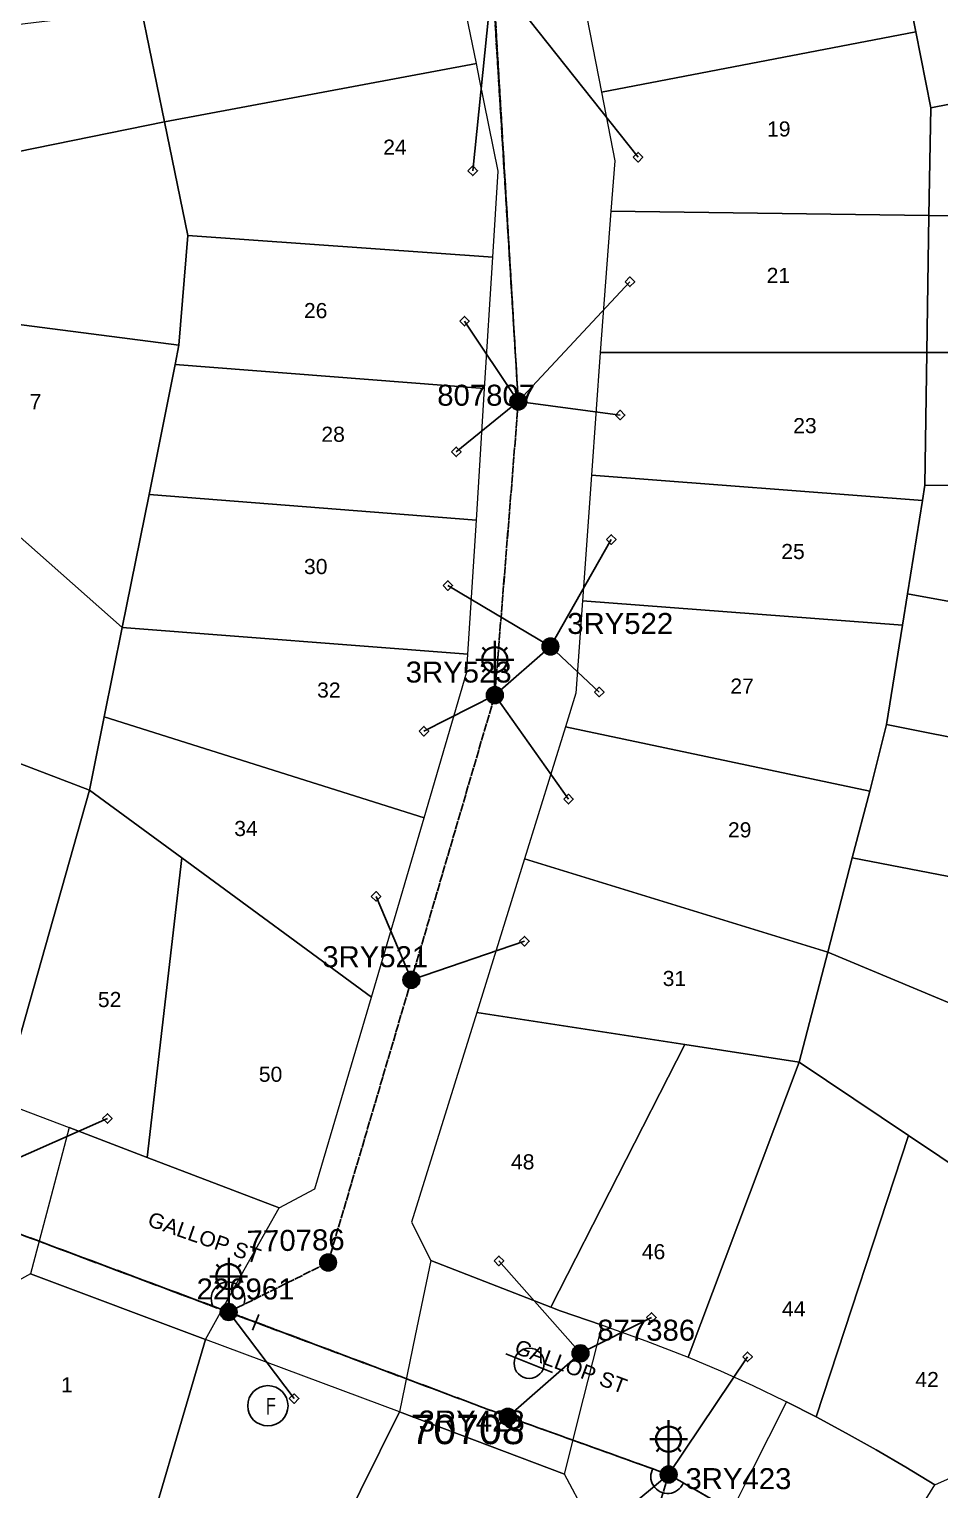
# Model space of a CAD drawing. Header units: metres. Extents: x 301080 to 303013, y 6182698 to 6183880.
# Drawn here: x 301945.2 to 302053.6, y 6182965.7 to 6183139.7 of the extents above; entities that cross this region are included whole.
import ezdxf
from ezdxf.enums import TextEntityAlignment as Align

# ---------------------------------------------------------------- set-up
doc = ezdxf.new("R2010")
doc.units = ezdxf.units.M
doc.linetypes.add('Cable Exist OH', pattern=[1, 1, 0])
doc.layers.get('0').update_dxf_attribs({"color": 6})
doc.layers.add('Cadastre Land Parcels_SP_EXT', color=9, linetype='Continuous', lineweight=5)
doc.layers.add('Cadastre Roads_SP_EXT', color=9, linetype='Continuous', lineweight=5)
for name, color, linetype in [('Equip_SP_HV_EXT', 7, 'Continuous'), ('Equip_SP_SL_EXT', 7, 'Continuous'), ('Mains_HV_EXT', 7, 'Continuous'), ('Mains_LV_EXT', 7, 'Continuous'), ('Mains_SL_EXT', 7, 'Continuous'), ('Services_SP_EXT', 7, 'Continuous'), ('SupportsOH_SP_TR_HV_LV_SL_EXT', 7, 'Continuous')]:
    doc.layers.add(name, color=color, linetype=linetype)
doc.styles.add('HVSW_LABEL', font='arial.ttf')
doc.styles.add('iecARIAL', font='arial.ttf', dxfattribs={"height": 2})
doc.styles.add('iecISOCP', font='isocp.shx')
doc.styles.add('POLE_LABEL', font='arial.ttf')
doc.styles.get("Standard").update_dxf_attribs({"font": 'arial.ttf'})

# ---------------------------------------------------------------- blocks, each defined once
blk = doc.blocks.new('SL_LANTERN_EXT')
at = {"lineweight": 40}
for p, q in [((-1.46, 5.68), (-1.06, 5.28)), ((0, 1.97), (0, 6.47)), ((1.46, 5.68), (1.06, 5.28)), ((-2.25, 4.22), (2.25, 4.22)), ((-1.46, 2.76), (-1.06, 3.16)), ((0, 0), (0, 2.72)), ((1.46, 2.76), (1.06, 3.16))]:
    blk.add_line(p, q, dxfattribs=at)
blk.add_circle((0, 4.22), 1.5, dxfattribs=at)
at = {"style": 'iecARIAL', "flags": 8}
blk.add_attdef('ASSET_NUM', (1.5, 1.5), '', height=2.5, dxfattribs=at)
for tag, p, height, flags in [('OPERATING_VOLTAGE', (0.98, -1.65), 0.2, 9), ('ORIENTATION', (0.98, -1.85), 0.2, 9), ('CONSTRUCTED_VOLTAGE', (0.98, -0.65), 0.2, 9), ('CONTROL_TYPE', (0.98, -0.85), 0.2, 9), ('LANTERN_PURPOSE', (0.98, -1.05), 0.2, 9), ('LANTERN_TYPE', (0.98, -1.25), 0.2, 9), ('NO_PHASES', (0.98, -1.45), 0.2, 9), ('LNUMBER', (2.18, -3.25), 2.5, 8), ('OWNED_BY', (0.98, -2.05), 0.2, 9), ('STATE', (0.98, -2.25), 0.2, 9), ('USAGE', (0.98, -2.45), 0.2, 9), ('CEXIST', (0.98, -2.65), 0.2, 9), ('CNEW', (0.98, -2.85), 0.2, 9), ('CNUMBER', (0.98, -3.05), 0.2, 9), ('CREMOVE', (0.98, -3.25), 0.2, 9), ('CREPLACE', (0.98, -3.45), 0.2, 9), ('LKINGHEIGHT', (0.98, -3.65), 0.2, 9), ('LBRACKET', (0.98, -3.85), 0.2, 9), ('LBRACKETVOCAB', (0.98, -4.05), 0.2, 9), ('LCATEGORY', (0.98, -4.25), 0.2, 9), ('LCHARGE1', (0.98, -4.45), 0.2, 9), ('LCHARGE1PERCENT', (0.98, -4.65), 0.2, 9), ('LCHARGE2', (0.98, -4.85), 0.2, 9), ('LCHARGE2PERCENT', (0.98, -5.05), 0.2, 9), ('LCHARGE3', (0.98, -5.25), 0.2, 9), ('LCHARGE3PERCENT', (0.98, -5.45), 0.2, 9), ('LEXIST', (0.98, -5.65), 0.2, 9), ('LLAMP', (0.98, -5.85), 0.2, 9), ('LLAMPVOCAB', (0.98, -6.05), 0.2, 9), ('LMAST', (0.98, -6.25), 0.2, 9), ('LMASTVOCAB', (0.98, -6.45), 0.2, 9), ('LNEW', (0.98, -6.65), 0.2, 9), ('LANTNUMBER', (0.98, -6.85), 0.2, 9), ('LOUTREACH', (0.98, -7.25), 0.2, 9), ('LOUTREACHVOCAB', (0.98, -7.45), 0.2, 9), ('LRATECODE', (0.98, -7.65), 0.2, 9), ('LREMOVE', (0.98, -7.85), 0.2, 9), ('LREPLACE', (0.98, -8.05), 0.2, 9), ('LTYPE', (0.98, -8.25), 0.2, 9), ('LTYPEVOCAB', (0.98, -8.45), 0.2, 9), ('LEGEND', (0.98, -8.65), 0.2, 9), ('LOCATION', (0.98, -8.85), 0.2, 9), ('STREETNAME', (0.98, -9.25), 0.2, 9), ('SUBURB', (0.98, -9.45), 0.2, 1), ('NOTES', (0.98, -9.05), 0.2, 9)]:
    blk.add_attdef(tag, p, '', height=height, dxfattribs=dict(flags=flags))
blk = doc.blocks.new('CCP_EXT')
at = {"flags": 9}
for tag, p in [('STATE', (0, -1.8)), ('LIFE_SUPPORT', (0, -1.6)), ('NOTES', (0, -2))]:
    blk.add_attdef(tag, text='', height=0.2, dxfattribs=at).set_placement(p, align=Align.MIDDLE_LEFT)
blk.add_wipeout([(0, 0.57), (0.57, 0), (0, -0.57), (-0.57, 0)])
blk.add_lwpolyline([(-0.57, 0), (0, 0.57), (0.57, 0), (0, -0.57), (-0.57, 0)])
at = {"flags": 1}
blk.add_attdef('Z', (0, 0), '', height=0.2, dxfattribs=at)
at = {"flags": 9}
for tag, p in [('CCP_TYPE', (0, 0)), ('CONSTRUCTED_VOLTAGE', (0, -0.2)), ('OPERATING_VOLTAGE', (0, -0.6)), ('ORIENTATION', (0, -0.8)), ('OWNED_BY', (0, -1)), ('NO_PHASES', (0, -0.4)), ('USAGE', (0, -1.2)), ('LEGEND', (0, -1.4))]:
    blk.add_attdef(tag, text='', height=0.2, dxfattribs=at).set_placement(p, align=Align.MIDDLE_LEFT)
blk = doc.blocks.new('POLE_EXT')
blk.add_hatch(color=256).paths.add_polyline_path([(-1, 0, 1), (1, 0, 1)])
blk.add_lwpolyline([(-1, 0, 1), (1, 0, 1)], format="xyb", close=True)
for tag, height, flags, p in [('pNumber', 2.5, 8, (-17.84, 2.07)), ('OWNED_BY', 0.2, 9, (1.35, -0.4)), ('SPECIAL_USE', 0.2, 9, (1.35, -0.8)), ('STATE', 0.2, 9, (1.35, -1)), ('cLV', 0.2, 9, (1.35, -1.4)), ('hDepth', 0.2, 9, (1.35, -1.6)), ('hDia', 0.2, 9, (1.35, -1.8)), ('PARENT', 0.2, 9, (1.35, -0.6)), ('USAGE', 0.2, 9, (1.35, -1.2)), ('cHV', 0.2, 9, (1.35, -2)), ('cLinedev', 0.2, 9, (1.35, -3.4)), ('LBRACKET', 0.2, 9, (1.35, -2.2)), ('LExisting', 0.2, 9, (1.35, -2.4)), ('LANTNUMBER', 0.2, 9, (1.35, -2.6)), ('LOther', 0.2, 9, (1.35, -2.8)), ('LRemove', 0.2, 9, (1.35, -3)), ('LEGEND', 0.2, 9, (1.35, -3.2)), ('pExisting', 0.2, 9, (1.35, -3.8)), ('pFooting', 0.2, 9, (1.35, -4.4)), ('pNew', 0.2, 9, (1.35, -4.6)), ('pRelocate', 0.2, 9, (1.35, -5)), ('pRemove', 0.2, 9, (1.35, -5.2)), ('LOCATION', 0.2, 9, (1.35, -3.6)), ('PFNUMBER', 0.2, 9, (1.35, -4)), ('NEWPFNUMBER', 0.2, 9, (1.35, -4.2)), ('pReplace', 0.2, 9, (1.35, -5.4)), ('pStay', 0.2, 9, (1.35, -5.6)), ('pType', 0.2, 9, (1.35, -5.8)), ('cspan', 0.2, 9, (1.35, -6)), ('STREETNAME', 0.2, 9, (1.35, -6.2)), ('SUBURB', 0.2, 9, (1.35, -6.4)), ('OPERATED_BY', 0.2, 9, (1.36, -7.01)), ('NOTES', 0.2, 9, (1.35, -6.6)), ('MAINTAINED_BY', 0.2, 9, (1.36, -6.81))]:
    blk.add_attdef(tag, text='', height=height, dxfattribs=dict(flags=flags)).set_placement(p, align=Align.MIDDLE_LEFT)
at = {"style": 'POLE_LABEL'}
for tag, height, flags, p in [('ASSET_NUM', 2.5, 8, (2, 2)), ('STRUCTURE_PLANT_NUMBER', 0.2, 9, (1.35, 0.03)), ('STREET_CODE', 0.2, 9, (1.35, -0.2))]:
    blk.add_attdef(tag, text='', height=height, dxfattribs=dict(at, flags=flags)).set_placement(p, align=Align.MIDDLE_LEFT)
at = {"flags": 1}
blk.add_attdef('Z', (1.35, -7.33), '', height=0.2, dxfattribs=at)
blk = doc.blocks.new('HV_ABS_CLOSED_EXT')
blk.add_line((-3, 6.87), (3, 6.87))
blk.add_circle((0, 6.87), 1.8)
at = {"style": 'HVSW_LABEL'}
for tag, height, flags, p in [('ASSET_NUM', 3.5, 8, (2, 2)), ('STREET_CODE', 0.2, 9, (0, -0.2))]:
    blk.add_attdef(tag, text='', height=height, dxfattribs=dict(at, flags=flags)).set_placement(p, align=Align.MIDDLE_LEFT)
at = {"flags": 1}
blk.add_attdef('Z', (0, 0), '', height=0.2, dxfattribs=at)
at = {"flags": 9}
for tag, p in [('ACTUAL_STATUS', (0, -0.4)), ('CONSTRUCTED_VOLTAGE', (0, -0.6)), ('OPERATING_VOLTAGE', (0, -1)), ('ORIENTATION', (0, -1.2)), ('OWNED_BY', (0, -1.4)), ('STATE', (0, -1.6)), ('SWITCH_TYPE', (0, -1.8)), ('NO_PHASES', (0, -0.8)), ('STREETNAME', (0, -2.6)), ('SUBURB', (0, -2.8)), ('USAGE', (0, -2)), ('LEGEND', (0, -2.2)), ('LOCATION', (0, -2.4)), ('NOTES', (0, -3))]:
    blk.add_attdef(tag, text='', height=0.2, dxfattribs=at).set_placement(p, align=Align.MIDDLE_LEFT)
blk = doc.blocks.new('End Shackle_EXT')
at = {"flags": 9}
for tag, p in [('USAGE', (0, -1.4)), ('NOTES', (0, -1.6))]:
    blk.add_attdef(tag, text='', height=0.2, dxfattribs=at).set_placement(p, align=Align.MIDDLE_LEFT)
blk.add_wipeout([(0, 0.25), (1.81, 0.25), (1.82, -0.25), (0, -0.25)])
blk.add_line((1.81, -1), (1.81, 1))
at = {"flags": 1}
blk.add_attdef('Z', (0, 0), '', height=0.2, dxfattribs=at)
at = {"flags": 9}
for tag, p in [('CONNECTOR_TYPE', (0, 0)), ('CONSTRUCTED_VOLTAGE', (0, -0.2)), ('OPERATING_VOLTAGE', (0, -0.6)), ('ORIENTATION', (0, -0.8)), ('OWNED_BY', (0, -1)), ('STATE', (0, -1.2)), ('NO_PHASES', (0, -0.4))]:
    blk.add_attdef(tag, text='', height=0.2, dxfattribs=at).set_placement(p, align=Align.MIDDLE_LEFT)
blk = doc.blocks.new('FAULT_INDICATOR_MANUAL_EXT')
blk.add_circle((0, 0), 2.4)
at = {"insert": (-0.28, 0.92), "char_height": 2, "width": 1.2998, "attachment_point": 1, "style": 'iecISOCP'}
blk.add_mtext('F', dxfattribs=at)
for tag, height, flags, p in [('ASSET_NUM', 2.5, 8, (2, 2)), ('STREET_CODE', 0.2, 9, (1.5, 0)), ('CONSTRUCTED_VOLTAGE', 0.2, 9, (1.5, -0.2)), ('OPERATING_VOLTAGE', 0.2, 9, (1.5, -0.8)), ('ORIENTATION', 0.2, 9, (1.5, -1)), ('OWNED_BY', 0.2, 9, (1.5, -1.2)), ('STATE', 0.2, 9, (1.5, -1.4)), ('FLITE_NUMBER', 0.2, 9, (1.5, -0.4)), ('USAGE', 0.2, 9, (1.5, -1.6)), ('LEGEND', 0.2, 9, (1.5, -1.8)), ('INDICATOR_TYPE', 0.2, 9, (1.5, -0.6)), ('STREETNAME', 0.2, 9, (1.5, -2.2)), ('SUBURB', 0.2, 9, (1.5, -2.4)), ('Z', 0.2, 1, (1.5, -2.8)), ('LOCATION', 0.2, 9, (1.5, -2)), ('NOTES', 0.2, 9, (1.5, -2.6))]:
    blk.add_attdef(tag, text='', height=height, dxfattribs=dict(flags=flags)).set_placement(p, align=Align.MIDDLE_LEFT)

msp = doc.modelspace()

# ---------------------------------------------------------------- linework, layer by layer
at = {"layer": 'Cadastre Land Parcels_SP_EXT', "linetype": 'Continuous'}
for points in [[(302049.41, 6183146.24), (302047.64, 6183155.42), (302010.14, 6183148.44), (302013.34, 6183132.19), (302050.77, 6183139.38), (302049.41, 6183146.24)], [(302089.58, 6183137.58), (302086.56, 6183152.94), (302049.41, 6183146.24), (302050.77, 6183139.38), (302052.54, 6183130.31), (302089.58, 6183137.58)], [(301998.44, 6183135.6), (301995.14, 6183151.55), (301958.02, 6183144.6), (301958.55, 6183142), (301961.29, 6183128.63), (301998.44, 6183135.6)], [(301961.29, 6183128.63), (301958.55, 6183142), (301921.89, 6183137.6), (301924.01, 6183121.05), (301961.29, 6183128.63)], [(302052.54, 6183130.31), (302050.77, 6183139.38), (302013.34, 6183132.19), (302014.92, 6183124.01), (302014.45, 6183118.01), (302052.3, 6183117.5), (302052.54, 6183130.31)], [(302089.58, 6183137.58), (302052.54, 6183130.31), (302052.3, 6183117.5), (302089.66, 6183117.2), (302089.79, 6183136.49), (302089.58, 6183137.58)], [(302000.4, 6183112.55), (302001.01, 6183122.76), (301998.79, 6183133.72), (301998.44, 6183135.6), (301961.29, 6183128.63), (301964.05, 6183115.1), (302000.4, 6183112.55)], [(301964.05, 6183115.1), (301961.29, 6183128.63), (301924.01, 6183121.05), (301924.25, 6183119.14), (301925.79, 6183106.87), (301963.01, 6183102.05), (301964.05, 6183115.1)], [(302052.3, 6183117.5), (302014.45, 6183118.01), (302013.18, 6183101.16), (302052.07, 6183101.17), (302052.3, 6183117.5)], [(302089.66, 6183117.2), (302052.3, 6183117.5), (302052.07, 6183101.17), (302089.51, 6183101.17), (302089.66, 6183117.2)], [(302000.4, 6183112.55), (301964.05, 6183115.1), (301963.01, 6183102.05), (301962.55, 6183099.75), (301999.41, 6183096.9), (302000.4, 6183112.55)], [(301959.47, 6183084.28), (301962.55, 6183099.75), (301963.01, 6183102.05), (301925.79, 6183106.87), (301926.39, 6183101.88), (301923.17, 6183097.7), (301956.26, 6183068.42), (301959.47, 6183084.28)], [(302052.07, 6183101.17), (302013.18, 6183101.16), (302012.15, 6183086.56), (302051.55, 6183083.57), (302051.84, 6183085.38), (302052.07, 6183101.17)], [(302089.51, 6183101.17), (302052.07, 6183101.17), (302051.84, 6183085.38), (302089.4, 6183085.28), (302089.51, 6183101.17)], [(301999.41, 6183096.9), (301962.55, 6183099.75), (301959.47, 6183084.28), (301998.43, 6183081.21), (301999.41, 6183096.9)], [(301954.11, 6183057.77), (301956.26, 6183068.42), (301923.17, 6183097.7), (301915.39, 6183096.96), (301914.6, 6183063.41), (301924.15, 6183059.81), (301938.95, 6183054.19), (301952.37, 6183049.04), (301954.11, 6183057.77)], [(302049.79, 6183072.44), (302051.55, 6183083.57), (302012.15, 6183086.56), (302011.05, 6183071.6), (302049.18, 6183068.72), (302049.79, 6183072.44)], [(302089.4, 6183085.28), (302051.84, 6183085.38), (302051.55, 6183083.57), (302049.79, 6183072.44), (302087.21, 6183065.6), (302089.29, 6183076.16), (302089.4, 6183085.28)], [(301998.43, 6183081.21), (301959.47, 6183084.28), (301956.26, 6183068.42), (301997.43, 6183065.26), (301998.43, 6183081.21)], [(302047.28, 6183056.88), (302049.18, 6183068.72), (302011.05, 6183071.6), (302010.27, 6183060.6), (302009.04, 6183056.58), (302045.27, 6183048.93), (302047.28, 6183056.88)], [(302087.21, 6183065.6), (302049.79, 6183072.44), (302049.18, 6183068.72), (302047.28, 6183056.88), (302084.11, 6183049.54), (302087.21, 6183065.6)], [(301997.43, 6183065.26), (301956.26, 6183068.42), (301954.11, 6183057.77), (301992.22, 6183045.77), (301997.28, 6183063.16), (301997.43, 6183065.26)], [(301992.22, 6183045.77), (301954.11, 6183057.77), (301952.37, 6183049.04), (301963.33, 6183040.98), (301985.92, 6183024.42), (301992.22, 6183045.77)], [(302043.2, 6183040.99), (302045.27, 6183048.93), (302009.04, 6183056.58), (302004.17, 6183040.88), (302040.27, 6183029.78), (302043.2, 6183040.99)], [(302084.11, 6183049.54), (302047.28, 6183056.88), (302045.27, 6183048.93), (302043.2, 6183040.99), (302081.03, 6183033.7), (302084.11, 6183049.54)], [(301952.37, 6183049.04), (301938.95, 6183054.19), (301925.74, 6183018.13), (301929.71, 6183016.61), (301941.88, 6183011.94), (301952.37, 6183049.04)], [(301963.33, 6183040.98), (301952.37, 6183049.04), (301941.88, 6183011.94), (301949.94, 6183008.86), (301959.21, 6183005.3), (301963.33, 6183040.98)], [(301985.92, 6183024.42), (301963.33, 6183040.98), (301959.21, 6183005.3), (301974.94, 6182999.3), (301979.19, 6183001.59), (301985.92, 6183024.42)], [(302040.27, 6183029.78), (302004.17, 6183040.88), (301998.5, 6183022.56), (302023.25, 6183018.76), (302036.89, 6183016.65), (302040.27, 6183029.78)], [(302081.03, 6183033.7), (302043.2, 6183040.99), (302040.27, 6183029.78), (302076.58, 6183014.61), (302078.03, 6183018.12), (302081.03, 6183033.7)], [(302076.58, 6183014.61), (302040.27, 6183029.78), (302036.89, 6183016.65), (302049.89, 6183007.92), (302068.56, 6182995.41), (302076.58, 6183014.61)], [(302023.25, 6183018.76), (301998.5, 6183022.56), (301990.71, 6182997.59), (301993, 6182993.03), (302007.3, 6182987.5), (302023.25, 6183018.76)], [(302036.89, 6183016.65), (302023.25, 6183018.76), (302007.3, 6182987.5), (302008.42, 6182987.03), (302013.42, 6182985.33), (302013.53, 6182985.29), (302018.6, 6182983.46), (302023.65, 6182981.52), (302036.89, 6183016.65)], [(302035.37, 6182976.22), (302038.88, 6182974.43), (302049.89, 6183007.92), (302036.89, 6183016.65), (302023.65, 6182981.52), (302027.51, 6182979.89), (302031.34, 6182978.17), (302035.13, 6182976.34), (302035.37, 6182976.22)], [(302068.56, 6182995.41), (302049.89, 6183007.92), (302038.88, 6182974.43), (302042.47, 6182972.49), (302046.03, 6182970.49), (302049.56, 6182968.43), (302053.05, 6182966.31), (302057.21, 6182968.19), (302068.56, 6182995.41)], [(301966.16, 6182983.65), (301945.32, 6182991.45), (301941.16, 6182989.16), (301934.77, 6182968.63), (301957.4, 6182953.77), (301966.16, 6182983.65)], [(301989.27, 6182975), (301966.16, 6182983.65), (301957.4, 6182953.77), (301967.22, 6182947.37), (301975.33, 6182946.91), (301989.27, 6182975)], [(302008.91, 6182967.6), (301989.27, 6182975), (301975.33, 6182946.91), (302005.96, 6182945.23), (302011.51, 6182962.75), (302008.91, 6182967.6)]]:
    msp.add_lwpolyline(points, close=True, dxfattribs=at)
at = {"layer": 'Cadastre Roads_SP_EXT', "linetype": 'Continuous'}
msp.add_lwpolyline([(302038.88, 6182974.43), (302035.37, 6182976.22), (302031.07, 6182967.7), (302027.17, 6182959.95), (302030.28, 6182958.43), (302033.36, 6182956.85), (302036.4, 6182955.2), (302039.41, 6182953.48), (302042.38, 6182951.71), (302043.53, 6182950.99), (302048.59, 6182959.13), (302053.05, 6182966.31), (302049.56, 6182968.43), (302046.03, 6182970.49), (302042.47, 6182972.49), (302038.88, 6182974.43)], close=True, dxfattribs=at)
at = {"layer": 'Mains_HV_EXT', "linetype": 'Cable Exist OH'}
msp.add_lwpolyline([(302002.18, 6182974.42), (302021.33, 6182967.55), (302053.59, 6182949.14)], dxfattribs=at)
at = {"layer": 'Mains_LV_EXT', "linetype": 'Cable Exist OH'}
for points in [[(302003.42, 6183095.34), (302000.3, 6183146.28)], [(302000.63, 6183060.37), (302003.42, 6183095.34)], [(301980.77, 6182992.8), (301990.69, 6183026.47)], [(301932.86, 6183000.38), (301968.93, 6182986.9)], [(302021.33, 6182967.55), (302002.18, 6182974.42)], [(302021.33, 6182967.55), (302005.01, 6182914.69)], [(302053.59, 6182949.14), (302021.33, 6182967.55)]]:
    msp.add_lwpolyline(points, dxfattribs=at)
at = {"layer": 'Mains_LV_EXT', "linetype": 'Continuous'}
for points in [[(301970.72, 6182987.79, 1.525377), (301967.06, 6182987.6)], [(302019.48, 6182968.31, 1.076509), (302023.05, 6182966.54)]]:
    msp.add_lwpolyline(points, format="xyb", dxfattribs=at)
at = {"layer": 'Mains_SL_EXT', "linetype": 'Cable Exist OH'}
for points in [[(302000.38, 6183146.28), (302003.42, 6183095.34), (302000.63, 6183060.37)], [(301968.93, 6182986.9), (301932.86, 6183000.38)], [(302021.33, 6182967.55), (302005.01, 6182914.69)], [(302053.59, 6182949.14), (302021.33, 6182967.55)]]:
    msp.add_lwpolyline(points, dxfattribs=at)
at = {"layer": 'Services_SP_EXT'}
for points in [[(302007.25, 6183066.16), (302000.63, 6183060.37)], [(302010.83, 6182981.99), (302002.18, 6182974.42)], [(302005.93, 6182954.78), (302021.33, 6182967.55)]]:
    msp.add_lwpolyline(points, dxfattribs=at)

# ---------------------------------------------------------------- block references
at = {"layer": 'Equip_SP_HV_EXT'}
ref = msp.add_blockref('HV_ABS_CLOSED_EXT', (302002.18, 6182974.42), dxfattribs=dict(at, rotation=338.3304815402433))
ref.add_attrib('ASSET_NUM', '70708', dxfattribs={"layer": '0', "height": 3.5, "style": 'HVSW_LABEL'}).set_placement((302004.18, 6182974.67), align=Align.TOP_RIGHT)
at = {"layer": 'Equip_SP_SL_EXT'}
for p in [(302000.63, 6183060.37), (301968.93, 6182986.9), (302021.33, 6182967.55)]:
    msp.add_blockref('SL_LANTERN_EXT', p, dxfattribs=at)
at = {"layer": 'SupportsOH_SP_TR_HV_LV_SL_EXT'}
ref = msp.add_blockref('POLE_EXT', (302003.42, 6183095.34), dxfattribs=at)
ref.add_attrib('ASSET_NUM', '807807', dxfattribs={"layer": '0', "height": 2.5, "style": 'POLE_LABEL'}).set_placement((302005.42, 6183096.09), align=Align.MIDDLE_RIGHT)
ref = msp.add_blockref('POLE_EXT', (302007.25, 6183066.16), dxfattribs=at)
ref.add_attrib('ASSET_NUM', '3RY522', dxfattribs={"layer": '0', "height": 2.5, "style": 'POLE_LABEL'}).set_placement((302009.25, 6183066.91), align=Align.BOTTOM_LEFT)
ref = msp.add_blockref('POLE_EXT', (302000.63, 6183060.37), dxfattribs=at)
ref.add_attrib('ASSET_NUM', '3RY523', dxfattribs={"layer": '0', "height": 2.5, "style": 'POLE_LABEL'}).set_placement((302002.63, 6183061.12), align=Align.BOTTOM_RIGHT)
ref = msp.add_blockref('POLE_EXT', (301990.69, 6183026.47), dxfattribs=at)
ref.add_attrib('ASSET_NUM', '3RY521', dxfattribs={"layer": '0', "height": 2.5, "style": 'POLE_LABEL'}).set_placement((301992.69, 6183027.22), align=Align.BOTTOM_RIGHT)
ref = msp.add_blockref('POLE_EXT', (301980.77, 6182992.8), dxfattribs=at)
ref.add_attrib('ASSET_NUM', '770786', dxfattribs={"layer": '0', "height": 2.5, "rotation": 1, "style": 'POLE_LABEL'}).set_placement((301982.77, 6182993.55), align=Align.BOTTOM_RIGHT)
ref = msp.add_blockref('POLE_EXT', (301968.93, 6182986.9), dxfattribs=at)
ref.add_attrib('ASSET_NUM', '226961', dxfattribs={"layer": '0', "height": 2.5, "style": 'POLE_LABEL'}).set_placement((301970.93, 6182987.65), align=Align.BOTTOM_CENTER)
ref = msp.add_blockref('POLE_EXT', (302002.18, 6182974.42), dxfattribs=at)
ref.add_attrib('ASSET_NUM', '3RY428', dxfattribs={"layer": '0', "height": 2.5, "style": 'POLE_LABEL'}).set_placement((302004.18, 6182975.17), align=Align.TOP_RIGHT)
ref = msp.add_blockref('POLE_EXT', (302021.33, 6182967.55), dxfattribs=at)
ref.add_attrib('ASSET_NUM', '3RY423', dxfattribs={"layer": '0', "height": 2.5, "style": 'POLE_LABEL'}).set_placement((302023.33, 6182968.31), align=Align.TOP_LEFT)

# ---------------------------------------------------------------- texts
at = {"layer": 'Cadastre Land Parcels_SP_EXT'}
for s, p in [('19', (302033.05, 6183126.9)), ('24', (301987.33, 6183124.73)), ('21', (302033, 6183109.46)), ('26', (301977.89, 6183105.27)), ('7', (301945.23, 6183094.42)), ('28', (301979.97, 6183090.54)), ('23', (302036.16, 6183091.57)), ('25', (302034.74, 6183076.58)), ('30', (301977.9, 6183074.79)), ('27', (302028.68, 6183060.55)), ('32', (301979.46, 6183060.08)), ('34', (301969.59, 6183043.59)), ('29', (302028.39, 6183043.43)), ('31', (302020.62, 6183025.73)), ('52', (301953.35, 6183023.22)), ('50', (301972.52, 6183014.32)), ('48', (302002.55, 6183003.89)), ('46', (302018.13, 6182993.19)), ('44', (302034.83, 6182986.39)), ('1', (301948.96, 6182977.33)), ('42', (302050.71, 6182977.96))]:
    msp.add_text(s, height=1.8, dxfattribs=at).set_placement(p)
at = {"layer": 'Cadastre Roads_SP_EXT'}
for rotation, p in [(340.7807, (301959.14, 6182997.21)), (339.4632, (302002.83, 6182982.03))]:
    msp.add_text('GALLOP ST', height=1.8, rotation=rotation, dxfattribs=at).set_placement(p)

# ---------------------------------------------------------------- next in the draw order: block references
at = {"layer": 'Services_SP_EXT'}
for p in [(302017.68, 6183124.43), (301998, 6183122.82), (302016.72, 6183109.6), (301997.01, 6183104.91), (302015.56, 6183093.73), (301996.03, 6183089.35), (302014.49, 6183078.9), (301995.03, 6183073.42), (302013.07, 6183060.74), (301992.18, 6183056.07), (302009.4, 6183047.99), (301986.48, 6183036.41), (302004.15, 6183031.06), (301954.48, 6183009.95), (302001.12, 6182992.99), (302019.28, 6182986.24), (302030.73, 6182981.57), (301976.72, 6182976.59)]:
    msp.add_blockref('CCP_EXT', p, dxfattribs=at)

# ---------------------------------------------------------------- next in the draw order: linework, layer by layer
at = {"layer": 'Cadastre Roads_SP_EXT', "linetype": 'Continuous'}
for points in [[(301959.21, 6183005.3), (301949.94, 6183008.86), (301947.59, 6183000), (301945.32, 6182991.45), (301966.16, 6182983.65), (301970.79, 6182991.91), (301974.94, 6182999.3), (301959.21, 6183005.3)], [(302007.3, 6182987.5), (301993, 6182993.03), (301991.15, 6182984.12), (301989.27, 6182975), (302008.91, 6182967.6), (302011.2, 6182976.61), (302013.42, 6182985.33), (302008.42, 6182987.03), (302007.3, 6182987.5)]]:
    msp.add_lwpolyline(points, close=True, dxfattribs=at)
at = {"layer": 'Mains_LV_EXT', "linetype": 'Cable Exist OH'}
msp.add_lwpolyline([(301990.69, 6183026.47), (302000.63, 6183060.37)], dxfattribs=at)
at = {"layer": 'Services_SP_EXT'}
for points in [[(301998, 6183122.82), (302000.38, 6183146.28)], [(302017.68, 6183124.43), (302000.38, 6183146.28)], [(302016.72, 6183109.6), (302003.42, 6183095.34)], [(301997.01, 6183104.91), (302003.42, 6183095.34)], [(301996.03, 6183089.35), (302003.42, 6183095.34)], [(302015.56, 6183093.73), (302003.42, 6183095.34)], [(302014.49, 6183078.9), (302007.25, 6183066.16)], [(301995.03, 6183073.42), (302007.25, 6183066.16)], [(302013.07, 6183060.74), (302007.25, 6183066.16)], [(301992.18, 6183056.07), (302000.63, 6183060.37)], [(302009.4, 6183047.99), (302000.63, 6183060.37)], [(301986.48, 6183036.41), (301990.69, 6183026.47)], [(302004.15, 6183031.06), (301990.69, 6183026.47)], [(301954.48, 6183009.95), (301932.86, 6183000.38)], [(302001.12, 6182992.99), (302010.83, 6182981.99)], [(301976.72, 6182976.59), (301968.93, 6182986.9)], [(302019.28, 6182986.24), (302010.83, 6182981.99)], [(302030.73, 6182981.57), (302021.33, 6182967.55)]]:
    msp.add_lwpolyline(points, dxfattribs=at)

# ---------------------------------------------------------------- next in the draw order: block references
at = {"layer": 'Equip_SP_HV_EXT'}
msp.add_blockref('FAULT_INDICATOR_MANUAL_EXT', (301973.6, 6182975.74), dxfattribs=at)
at = {"layer": 'SupportsOH_SP_TR_HV_LV_SL_EXT'}
ref = msp.add_blockref('POLE_EXT', (302010.83, 6182981.99), dxfattribs=at)
ref.add_attrib('ASSET_NUM', '877386', dxfattribs={"layer": '0', "height": 2.5, "style": 'POLE_LABEL'}).set_placement((302012.83, 6182982.74), align=Align.BOTTOM_LEFT)

# ---------------------------------------------------------------- next in the draw order: block references
at = {"layer": 'Mains_LV_EXT', "rotation": 338.2542508697863}
msp.add_blockref('End Shackle_EXT', (301970.45, 6182986.34), dxfattribs=at)

# ---------------------------------------------------------------- next in the draw order: linework, layer by layer
at = {"layer": 'Mains_HV_EXT', "linetype": 'Cable Exist OH'}
msp.add_lwpolyline([(301893.49, 6183015.12), (302002.18, 6182974.42)], dxfattribs=at)
at = {"layer": 'Mains_LV_EXT', "linetype": 'Cable Exist OH'}
for points in [[(301968.93, 6182986.9), (301980.77, 6182992.8)], [(302002.18, 6182974.42), (301970.45, 6182986.34)]]:
    msp.add_lwpolyline(points, dxfattribs=at)
at = {"layer": 'Mains_SL_EXT', "linetype": 'Cable Exist OH'}
msp.add_lwpolyline([(302021.33, 6182967.55), (302002.18, 6182974.42), (301968.93, 6182986.9)], dxfattribs=at)

doc.saveas('drawing.dxf')
